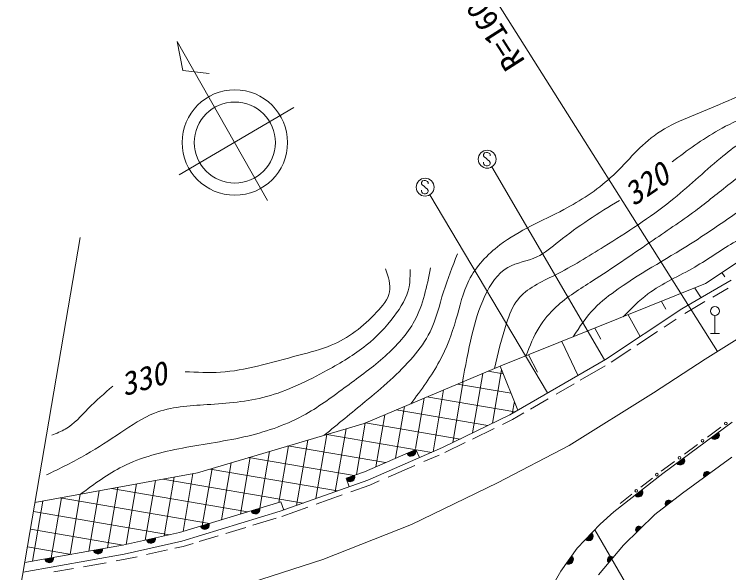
# Model space of a CAD drawing. Units: millimetres, scale not verified. Extents: x 40000 to 680000, y 20000 to 380000.
# Drawn here: x 280732 to 360454, y 259059 to 321394 of the extents above; entities that cross this region are included whole.
import ezdxf
from ezdxf.enums import TextEntityAlignment as Align

# ---------------------------------------------------------------- set-up
doc = ezdxf.new("R2010")
doc.units = ezdxf.units.MM
doc.header["$LTSCALE"] = 1000
doc.linetypes.add('CHAIN', pattern=[18.5, 12, -1.5, 3.5, -1.5])
for name, color, linetype, lineweight in [('M-BGD', 7, 'Continuous', 13), ('M-BMK', 2, 'CHAIN', 13), ('M-BMK-SRVR', 3, 'Continuous', 13), ('M-STR-HTXT', 7, 'Continuous', 13), ('M-STR-STRC', 7, 'Continuous', 13)]:
    doc.layers.add(name, color=color, linetype=linetype, lineweight=lineweight)
doc.styles.add('ＭＳ ゴシック', font='')
doc.styles.get('ＭＳ ゴシック').set_extended_font_data('MS Gothic')

msp = doc.modelspace()

# ---------------------------------------------------------------- linework, layer by layer
at = {"layer": 'M-BGD'}
for p, q in [((357879, 291327), (368548, 298518)), ((360012, 292089), (359699, 292554)), ((335034, 282164), (357879, 291327)), ((355226, 288509), (360725, 291717)), ((357365, 289757), (356665, 290840)), ((358678, 289828), (360408, 290838)), ((353425, 288493), (352952, 289351)), ((355543, 288000), (357802, 289318)), ((346704, 282872), (355226, 288509)), ((350571, 285430), (349240, 287862)), ((353247, 286481), (354606, 287380)), ((358910, 287763), (358910, 285763)), ((346200, 285131), (345527, 286373)), ((350215, 284475), (352517, 285998)), ((358410, 285763), (359410, 285763)), ((343631, 281092), (341815, 284884)), ((347349, 282580), (349535, 284026)), ((339110, 281434), (338102, 283394)), ((336028, 276686), (346704, 282872)), ((319785, 275726), (335034, 282164)), ((333612, 281563), (335287, 281277)), ((335112, 281714), (334092, 275741)), ((336921, 277203), (334945, 282128)), ((343865, 280534), (346665, 282156)), ((333014, 281311), (331878, 274661)), ((330827, 280388), (329665, 273581)), ((330190, 280119), (336160, 279099)), ((341189, 278983), (343193, 280145)), ((328641, 279465), (327462, 272563)), ((326454, 278541), (325495, 272927)), ((326768, 278674), (336571, 277000)), ((338330, 277326), (340322, 278480)), ((324267, 277618), (323280, 271837)), ((336535, 278166), (336305, 276821)), ((322081, 276695), (321089, 270886)), ((323346, 277229), (333566, 275484)), ((328513, 273019), (336028, 276686)), ((336310, 276156), (337575, 276889)), ((335203, 275615), (336310, 276156)), ((353111, 270150), (360847, 275869)), ((301172, 270216), (319785, 275726)), ((317755, 275125), (316556, 268107)), ((319892, 275758), (318910, 270009)), ((319924, 275785), (330486, 273981)), ((331861, 273985), (334292, 275171)), ((358092, 274206), (359567, 275296)), ((315618, 274492), (314396, 267336)), ((315616, 274492), (327307, 272495)), ((313481, 273860), (312235, 266565)), ((328765, 272474), (331046, 273587)), ((311344, 273227), (310266, 266915)), ((311269, 273205), (322151, 271347)), ((319806, 270329), (325542, 272819)), ((320174, 269398), (328513, 273019)), ((325542, 272819), (325940, 271902)), ((355511, 272297), (356986, 273388)), ((307070, 271962), (305986, 265613)), ((306923, 271918), (318649, 269916)), ((309207, 272594), (308126, 266264)), ((326428, 271460), (328131, 272199)), ((360787, 271955), (355283, 267949)), ((304933, 271329), (303845, 264962)), ((352930, 270389), (354405, 271480)), ((302796, 270696), (301705, 264310)), ((302577, 270632), (316816, 268200)), ((317749, 269595), (319806, 270329)), ((322462, 269738), (325428, 271025)), ((283034, 266884), (301172, 270216)), ((297298, 269504), (312971, 266828)), ((298574, 269739), (297450, 263158)), ((300669, 270123), (299565, 263659)), ((317749, 269595), (318086, 268653)), ((347638, 265869), (353111, 270150)), ((350636, 268595), (351947, 269620)), ((294385, 268969), (293230, 262204)), ((296480, 269354), (295342, 262690)), ((310414, 265915), (320174, 269398)), ((318287, 268088), (320395, 268840)), ((320395, 268840), (321466, 269305)), ((290196, 268199), (289045, 261459)), ((292290, 268584), (291137, 261832)), ((291574, 268453), (306783, 265855)), ((355283, 267949), (352225, 265563)), ((286006, 267430), (284859, 260714)), ((285850, 267401), (302512, 264556)), ((288101, 267815), (286952, 261086)), ((314408, 266703), (317309, 267739)), ((348342, 266800), (349652, 267826)), ((283912, 267045), (282767, 260341)), ((299163, 263537), (310465, 266976)), ((310465, 266976), (310795, 266051)), ((310603, 265345), (313506, 266381)), ((282863, 265882), (298046, 263289)), ((299417, 262569), (310414, 265915)), ((346109, 264462), (347638, 265869)), ((352225, 265563), (348709, 262138)), ((307352, 264356), (309940, 265143)), ((282528, 263911), (292882, 262142)), ((304325, 263435), (306571, 264118)), ((343541, 261801), (346109, 264462)), ((292806, 262129), (299163, 263537)), ((301352, 262531), (303480, 263178)), ((293002, 261148), (299417, 262569)), ((299570, 261988), (300698, 262332)), ((281894, 260186), (292806, 262129)), ((282192, 261939), (287066, 261107)), ((295486, 261084), (297837, 261604)), ((298639, 261782), (299570, 261988)), ((341706, 259232), (343541, 261801)), ((348709, 262138), (345926, 258835)), ((281716, 259138), (293002, 261148)), ((293120, 260559), (294432, 260850)), ((288466, 259731), (290967, 260176)), ((292107, 260379), (293120, 260559)), ((285143, 259139), (287342, 259531)), ((339627, 255563), (341706, 259232))]:
    msp.add_line(p, q, dxfattribs=at)
for centre, radius in [((358910, 288263), 500), ((360120, 275705), 150), ((357539, 273797), 150), ((354958, 271888), 150), ((352438, 270005), 150), ((350144, 268210), 150)]:
    msp.add_circle(centre, radius, dxfattribs=at)
for centre, radius, start, end in [((358913, 274440), 500, 216.47429, 36.47429), ((358913, 274440), 500, 216.47429, 36.47429), ((358913, 274440), 450, 216.47429, 36.47429), ((358913, 274440), 400, 216.47429, 36.47429), ((358913, 274440), 350, 216.47429, 36.47429), ((358913, 274440), 300, 216.47429, 36.47429), ((358913, 274440), 250, 216.47429, 36.47429), ((358913, 274440), 200, 216.47429, 36.47429), ((358913, 274440), 150, 216.47429, 36.47429), ((358913, 274440), 100, 216.47429, 36.47429), ((358913, 274440), 50, 216.47429, 36.47429), ((325023, 272552), 500, 203.46908, 23.46908), ((325023, 272552), 500, 203.46908, 23.46908), ((325023, 272552), 450, 203.46908, 23.46908), ((325023, 272552), 400, 203.46908, 23.46908), ((325023, 272552), 350, 203.46908, 23.46908), ((325023, 272552), 300, 203.46908, 23.46908), ((325023, 272552), 250, 203.46908, 23.46908), ((325023, 272552), 200, 203.46908, 23.46908), ((325023, 272552), 150, 203.46908, 23.46908), ((325023, 272552), 100, 203.46908, 23.46908), ((325023, 272552), 50, 203.46908, 23.46908), ((355045, 271580), 500, 216.47429, 36.47429), ((355045, 271580), 500, 216.47429, 36.47429), ((355045, 271580), 450, 216.47429, 36.47429), ((355045, 271580), 400, 216.47429, 36.47429), ((355045, 271580), 350, 216.47429, 36.47429), ((355045, 271580), 300, 216.47429, 36.47429), ((355045, 271580), 250, 216.47429, 36.47429), ((355045, 271580), 200, 216.47429, 36.47429), ((355045, 271580), 150, 216.47429, 36.47429), ((355045, 271580), 100, 216.47429, 36.47429), ((355045, 271580), 50, 216.47429, 36.47429), ((358035, 269952), 400, 36.05135, 216.05135), ((358035, 269952), 400, 36.05135, 216.05135), ((358035, 269952), 350, 36.05135, 216.05135), ((318249, 269719), 500, 203.46908, 23.46908), ((318249, 269719), 500, 203.46908, 23.46908), ((318249, 269719), 450, 203.46908, 23.46908), ((318249, 269719), 400, 203.46908, 23.46908), ((318249, 269719), 350, 203.46908, 23.46908), ((318249, 269719), 300, 203.46908, 23.46908), ((318249, 269719), 250, 203.46908, 23.46908), ((318249, 269719), 200, 203.46908, 23.46908), ((318249, 269719), 150, 203.46908, 23.46908), ((318249, 269719), 100, 203.46908, 23.46908), ((318249, 269719), 50, 203.46908, 23.46908), ((358035, 269952), 300, 36.05135, 216.05135), ((358035, 269952), 250, 36.05135, 216.05135), ((358035, 269952), 200, 36.05135, 216.05135), ((358035, 269952), 150, 36.05135, 216.05135), ((358035, 269952), 100, 36.05135, 216.05135), ((358035, 269952), 50, 36.05135, 216.05135), ((350375, 268010), 500, 218.03484, 38.03484), ((350375, 268010), 500, 218.03484, 38.03484), ((350375, 268010), 450, 218.03484, 38.03484), ((350375, 268010), 400, 218.03484, 38.03484), ((350375, 268010), 350, 218.03484, 38.03484), ((350375, 268010), 300, 218.03484, 38.03484), ((350375, 268010), 250, 218.03484, 38.03484), ((350375, 268010), 200, 218.03484, 38.03484), ((350375, 268010), 150, 218.03484, 38.03484), ((350375, 268010), 100, 218.03484, 38.03484), ((350375, 268010), 50, 218.03484, 38.03484), ((353754, 266756), 400, 37.95929, 217.95929), ((353754, 266756), 400, 37.95929, 217.95929), ((353754, 266756), 350, 37.95929, 217.95929), ((353754, 266756), 300, 37.95929, 217.95929), ((353754, 266756), 250, 37.95929, 217.95929), ((353754, 266756), 200, 37.95929, 217.95929), ((353754, 266756), 150, 37.95929, 217.95929), ((353754, 266756), 100, 37.95929, 217.95929), ((353754, 266756), 50, 37.95929, 217.95929), ((307640, 266116), 500, 196.92307, 16.92307), ((307640, 266116), 500, 196.92307, 16.92307), ((307640, 266116), 450, 196.92307, 16.92307), ((307640, 266116), 400, 196.92307, 16.92307), ((307640, 266116), 350, 196.92307, 16.92307), ((307640, 266116), 300, 196.92307, 16.92307), ((307640, 266116), 250, 196.92307, 16.92307), ((307640, 266116), 200, 196.92307, 16.92307), ((307640, 266116), 150, 196.92307, 16.92307), ((307640, 266116), 100, 196.92307, 16.92307), ((307640, 266116), 50, 196.92307, 16.92307), ((301989, 264397), 500, 196.92307, 16.92307), ((301989, 264397), 500, 196.92307, 16.92307), ((301989, 264397), 450, 196.92307, 16.92307), ((301989, 264397), 400, 196.92307, 16.92307), ((301989, 264397), 350, 196.92307, 16.92307), ((301989, 264397), 300, 196.92307, 16.92307), ((301989, 264397), 250, 196.92307, 16.92307), ((301989, 264397), 200, 196.92307, 16.92307), ((301989, 264397), 150, 196.92307, 16.92307), ((301989, 264397), 100, 196.92307, 16.92307), ((301989, 264397), 50, 196.92307, 16.92307), ((350467, 263851), 400, 44.24789, 224.24789), ((350467, 263851), 400, 44.24789, 224.24789), ((350467, 263851), 350, 44.24789, 224.24789), ((350467, 263851), 300, 44.24789, 224.24789), ((350467, 263851), 250, 44.24789, 224.24789), ((350467, 263851), 200, 44.24789, 224.24789), ((350467, 263851), 150, 44.24789, 224.24789), ((350467, 263851), 100, 44.24789, 224.24789), ((350467, 263851), 50, 44.24789, 224.24789), ((344825, 263132), 500, 226.01014, 46.01014), ((344825, 263132), 500, 226.01014, 46.01014), ((344825, 263132), 450, 226.01014, 46.01014), ((344825, 263132), 400, 226.01014, 46.01014), ((344825, 263132), 350, 226.01014, 46.01014), ((344825, 263132), 300, 226.01014, 46.01014), ((344825, 263132), 250, 226.01014, 46.01014), ((344825, 263132), 200, 226.01014, 46.01014), ((344825, 263132), 150, 226.01014, 46.01014), ((344825, 263132), 100, 226.01014, 46.01014), ((344825, 263132), 50, 226.01014, 46.01014), ((295985, 262833), 500, 192.49053, 12.49053), ((295985, 262833), 500, 192.49053, 12.49053), ((295985, 262833), 450, 192.49053, 12.49053), ((295985, 262833), 400, 192.49053, 12.49053), ((295985, 262833), 350, 192.49053, 12.49053), ((295985, 262833), 300, 192.49053, 12.49053), ((295985, 262833), 250, 192.49053, 12.49053), ((295985, 262833), 200, 192.49053, 12.49053), ((295985, 262833), 150, 192.49053, 12.49053), ((295985, 262833), 100, 192.49053, 12.49053), ((295985, 262833), 50, 192.49053, 12.49053), ((290078, 261643), 500, 190.09612, 10.09612), ((290078, 261643), 500, 190.09612, 10.09612), ((290078, 261643), 450, 190.09612, 10.09612), ((290078, 261643), 400, 190.09612, 10.09612), ((290078, 261643), 350, 190.09612, 10.09612), ((290078, 261643), 300, 190.09612, 10.09612), ((290078, 261643), 250, 190.09612, 10.09612), ((290078, 261643), 200, 190.09612, 10.09612), ((290078, 261643), 150, 190.09612, 10.09612), ((290078, 261643), 100, 190.09612, 10.09612), ((290078, 261643), 50, 190.09612, 10.09612), ((284622, 260672), 500, 190.09612, 10.09612), ((284622, 260672), 500, 190.09612, 10.09612), ((284622, 260672), 450, 190.09612, 10.09612), ((284622, 260672), 400, 190.09612, 10.09612), ((284622, 260672), 350, 190.09612, 10.09612), ((284622, 260672), 300, 190.09612, 10.09612), ((284622, 260672), 250, 190.09612, 10.09612), ((284622, 260672), 200, 190.09612, 10.09612), ((284622, 260672), 150, 190.09612, 10.09612), ((342623, 260517), 500, 234.46738, 54.46738), ((342623, 260517), 500, 234.46738, 54.46738), ((342623, 260517), 450, 234.46738, 54.46738), ((342623, 260517), 400, 234.46738, 54.46738), ((342623, 260517), 350, 234.46738, 54.46738), ((342623, 260517), 300, 234.46738, 54.46738), ((342623, 260517), 250, 234.46738, 54.46738), ((347317, 260487), 400, 49.88782, 229.88782), ((347317, 260487), 400, 49.88782, 229.88782), ((347317, 260487), 350, 49.88782, 229.88782), ((347317, 260487), 300, 49.88782, 229.88782), ((347317, 260487), 250, 49.88782, 229.88782), ((284622, 260672), 100, 190.09612, 10.09612), ((284622, 260672), 50, 190.09612, 10.09612), ((342623, 260517), 200, 234.46738, 54.46738), ((342623, 260517), 150, 234.46738, 54.46738), ((342623, 260517), 100, 234.46738, 54.46738), ((342623, 260517), 50, 234.46738, 54.46738), ((347317, 260487), 200, 49.88782, 229.88782), ((347317, 260487), 150, 49.88782, 229.88782), ((347317, 260487), 100, 49.88782, 229.88782), ((347317, 260487), 50, 49.88782, 229.88782)]:
    msp.add_arc(centre, radius, start, end, dxfattribs=at)
for points, knots in [([(354153, 304942), (355825, 306182), (357497, 307422), (359302, 308450), (361444, 309671), (363774, 310594), (366150, 311235), (369056, 312018), (372032, 312377), (375058, 312794), (378211, 313229), (381419, 313727), (384188, 315133), (385967, 316038), (387565, 317317), (389087, 318697), (390157, 319667), (391189, 320686), (391926, 321871), (392926, 323478), (393382, 325388), (394375, 327104), (394944, 328087), (395688, 329006), (396658, 329499), (397565, 329960), (398669, 330048), (399720, 329944), (400922, 329825), (402054, 329454), (403116, 328942), (404641, 328208), (406021, 327183), (407570, 326493), (408912, 325895), (410382, 325549), (411857, 325491), (413793, 325416), (415740, 325839), (417536, 326550), (419394, 327284), (421092, 328326), (422881, 329223), (424683, 330126), (426579, 330881), (428559, 331227), (430079, 331493), (431648, 331519), (433180, 331283), (434238, 331121), (435278, 330835), (436242, 330393), (437675, 329737), (438939, 328738), (440363, 328055), (442075, 327233), (444018, 326867), (445930, 326831), (447673, 326798), (449389, 327039), (451108, 327276), (453515, 327609), (455925, 327934), (458345, 328056), (461196, 328201), (464059, 328064), (466919, 328002), (469259, 327950), (471597, 327948), (473934, 327946)], [0, 0, 0, 0, 1, 1, 1, 2, 2, 2, 3, 3, 3, 4, 4, 4, 5, 5, 5, 6, 6, 6, 7, 7, 7, 8, 8, 8, 9, 9, 9, 10, 10, 10, 11, 11, 11, 12, 12, 12, 13, 13, 13, 14, 14, 14, 15, 15, 15, 16, 16, 16, 17, 17, 17, 18, 18, 18, 19, 19, 19, 20, 20, 20, 21, 21, 21, 22, 22, 22, 23, 23, 23, 23]), ([(334306, 281856), (334703, 283539), (335101, 285222), (335660, 286911), (335971, 287850), (336332, 288791), (336912, 289536), (337906, 290812), (339544, 291513), (341070, 292282), (343015, 293262), (344779, 294355), (346561, 295472), (349088, 297056), (351653, 298689), (353990, 300560), (355884, 302077), (357629, 303750), (359521, 305325), (361030, 306582), (362633, 307776), (364446, 308434), (365367, 308769), (366342, 308965), (367313, 309161), (369123, 309528), (370918, 309896), (372723, 310212), (374761, 310568), (376809, 310857), (378861, 311222), (380708, 311550), (382557, 311941), (384271, 312676), (385411, 313165), (386490, 313806), (387501, 314533), (388742, 315427), (389880, 316450), (390933, 317562), (392274, 318978), (393478, 320538), (394404, 322246), (394984, 323314), (395456, 324440), (396100, 325476), (396439, 326021), (396825, 326540), (397352, 326930), (398094, 327479), (399115, 327769), (399976, 327576), (400783, 327394), (401451, 326787), (402156, 326284), (403625, 325237), (405262, 324642), (406921, 324023), (408308, 323506), (409711, 322973), (411161, 322813), (412859, 322625), (414621, 322951), (416288, 323459), (418390, 324100), (420342, 325031), (422304, 325963), (423846, 326695), (425394, 327427), (427028, 327942), (428398, 328373), (429829, 328651), (431267, 328628), (432679, 328606), (434099, 328295), (435386, 327741), (436812, 327126), (438075, 326213), (439424, 325399), (440667, 324648), (441983, 323982), (443381, 323704), (444666, 323448), (446020, 323521), (447338, 323704), (449232, 323967), (451051, 324458), (452909, 324835), (454702, 325199), (456531, 325457), (458360, 325441), (460180, 325425), (462000, 325138), (463811, 325199), (465523, 325257), (467228, 325627), (468939, 325765), (473421, 326128), (477951, 324904), (482384, 324393), (486164, 323958), (489873, 324040), (493891, 323829), (495745, 323732), (497664, 323572), (499181, 324355), (499999, 324777), (500700, 325474), (501401, 326172)], [0, 0, 0, 0, 1, 1, 1, 2, 2, 2, 3, 3, 3, 4, 4, 4, 5, 5, 5, 6, 6, 6, 7, 7, 7, 8, 8, 8, 9, 9, 9, 10, 10, 10, 11, 11, 11, 12, 12, 12, 13, 13, 13, 14, 14, 14, 15, 15, 15, 16, 16, 16, 17, 17, 17, 18, 18, 18, 19, 19, 19, 20, 20, 20, 21, 21, 21, 22, 22, 22, 23, 23, 23, 24, 24, 24, 25, 25, 25, 26, 26, 26, 27, 27, 27, 28, 28, 28, 29, 29, 29, 30, 30, 30, 31, 31, 31, 32, 32, 32, 33, 33, 33, 34, 34, 34, 35, 35, 35, 36, 36, 36, 36]), ([(324986, 277922), (326135, 279458), (327284, 280995), (328182, 282670), (328963, 284125), (329554, 285685), (330019, 287291), (330451, 288787), (330774, 290322), (331466, 291690), (332251, 293240), (333512, 294574), (334918, 295643), (337101, 297303), (339635, 298322), (342044, 299596), (343915, 300587), (345711, 301731), (347277, 303160), (348942, 304680), (350346, 306523), (352120, 307837), (354122, 309320), (356594, 310130), (358968, 311123), (361513, 312187), (363944, 313461), (366539, 314130), (369278, 314835), (372199, 314866), (375057, 315300), (377429, 315659), (379757, 316296), (381905, 317305), (383960, 318270), (385851, 319576), (387584, 321091), (388845, 322194), (390024, 323409), (390868, 324821), (391520, 325912), (391973, 327121), (392427, 328329)], [0, 0, 0, 0, 1, 1, 1, 2, 2, 2, 3, 3, 3, 4, 4, 4, 5, 5, 5, 6, 6, 6, 7, 7, 7, 8, 8, 8, 9, 9, 9, 10, 10, 10, 11, 11, 11, 12, 12, 12, 13, 13, 13, 14, 14, 14, 14]), ([(337829, 283285), (338259, 284364), (338689, 285443), (339294, 286427), (339814, 287274), (340464, 288050), (341191, 288729), (342414, 289869), (343857, 290735), (345269, 291636), (347451, 293029), (349556, 294505), (351689, 295957), (353383, 297111), (355095, 298248), (356735, 299470), (358048, 300448), (359314, 301479), (360611, 302499), (362236, 303776), (363908, 305035), (365779, 305850), (367212, 306475), (368761, 306839), (370301, 307183), (372829, 307748), (375332, 308257), (377892, 308678), (379781, 308989), (381701, 309252), (383464, 309930), (384807, 310447), (386059, 311204), (387299, 311990), (388677, 312862), (390041, 313770), (391135, 314937), (391989, 315850), (392678, 316920), (393395, 317966), (394456, 319512), (395579, 321001), (396787, 322407), (397034, 322695), (397285, 322979), (397554, 323255), (397865, 323575), (398202, 323884), (398603, 324063), (399047, 324261), (399570, 324299), (400057, 324225), (400687, 324128), (401257, 323842), (401834, 323579), (403055, 323022), (404307, 322570), (405548, 322085), (407766, 321220), (409948, 320251), (412130, 319283)], [0, 0, 0, 0, 1, 1, 1, 2, 2, 2, 3, 3, 3, 4, 4, 4, 5, 5, 5, 6, 6, 6, 7, 7, 7, 8, 8, 8, 9, 9, 9, 10, 10, 10, 11, 11, 11, 12, 12, 12, 13, 13, 13, 14, 14, 14, 15, 15, 15, 16, 16, 16, 17, 17, 17, 18, 18, 18, 19, 19, 19, 20, 20, 20, 20]), ([(343085, 285393), (343821, 286506), (344558, 287619), (345471, 288568), (346264, 289390), (347189, 290089), (348136, 290748), (350924, 292691), (353898, 294296), (356736, 296119), (358291, 297118), (359805, 298182), (361338, 299228), (362505, 300024), (363682, 300809), (364932, 301449), (366551, 302280), (368291, 302869), (370019, 303469), (371204, 303880), (372382, 304297), (373572, 304680), (375353, 305254), (377158, 305752), (378942, 306336), (382104, 307372), (385197, 308678), (388066, 310334), (389234, 311008), (390365, 311740), (391458, 312555), (392367, 313233), (393249, 313968), (393921, 314857), (394548, 315688), (394992, 316654), (395535, 317562), (396016, 318365), (396575, 319122), (397271, 319743), (397792, 320207), (398390, 320594), (399048, 320833), (399578, 321026), (400146, 321122), (400703, 321116), (401883, 321102), (403012, 320625), (404135, 320187), (405907, 319498), (407665, 318907), (409423, 318317)], [0, 0, 0, 0, 1, 1, 1, 2, 2, 2, 3, 3, 3, 4, 4, 4, 5, 5, 5, 6, 6, 6, 7, 7, 7, 8, 8, 8, 9, 9, 9, 10, 10, 10, 11, 11, 11, 12, 12, 12, 13, 13, 13, 14, 14, 14, 15, 15, 15, 16, 16, 16, 17, 17, 17, 17]), ([(330738, 280350), (331066, 282100), (331394, 283850), (331801, 285566), (332154, 287058), (332568, 288524), (333248, 289964), (333847, 291232), (334653, 292479), (335809, 293138), (336782, 293692), (338003, 293830), (339038, 294307), (339941, 294723), (340703, 295399), (341487, 296033), (343628, 297765), (345940, 299195), (348252, 300626)], [0, 0, 0, 0, 1, 1, 1, 2, 2, 2, 3, 3, 3, 4, 4, 4, 5, 5, 5, 6, 6, 6, 6]), ([(348680, 287637), (349565, 288538), (350450, 289439), (351447, 290183), (353039, 291372), (354918, 292164), (356655, 293172), (358224, 294082), (359679, 295169), (361258, 296039), (362436, 296688), (363683, 297216), (364932, 297735), (367365, 298746), (369801, 299723), (372238, 300699)], [0, 0, 0, 0, 1, 1, 1, 2, 2, 2, 3, 3, 3, 4, 4, 4, 5, 5, 5, 5]), ([(315327, 274406), (316849, 275654), (318370, 276901), (319887, 278160), (321769, 279721), (323643, 281299), (325231, 283171), (325961, 284031), (326630, 284953), (327124, 285955), (327814, 287353), (328161, 288906), (328627, 290409), (329074, 291850), (329630, 293245), (330185, 294640)], [0, 0, 0, 0, 1, 1, 1, 2, 2, 2, 3, 3, 3, 4, 4, 4, 5, 5, 5, 5]), ([(284312, 269972), (285818, 270699), (287324, 271426), (288765, 272255), (290078, 273010), (291336, 273850), (292607, 274706), (293824, 275525), (295052, 276361), (296392, 276877), (298211, 277578), (300236, 277692), (302238, 277824), (304498, 277973), (306729, 278146), (308863, 278716), (311227, 279347), (313472, 280466), (315655, 281667), (317176, 282503), (318667, 283380), (319998, 284451), (321156, 285383), (322192, 286462), (323115, 287680), (323873, 288680), (324555, 289774), (324785, 290965), (324907, 291597), (324902, 292255), (324896, 292914)], [0, 0, 0, 0, 1, 1, 1, 2, 2, 2, 3, 3, 3, 4, 4, 4, 5, 5, 5, 6, 6, 6, 7, 7, 7, 8, 8, 8, 9, 9, 9, 10, 10, 10, 10]), ([(288135, 267821), (289649, 268952), (291164, 270083), (292830, 270920), (294901, 271959), (297206, 272544), (299510, 272980), (301955, 273443), (304397, 273739), (306804, 274317), (309045, 274856), (311255, 275640), (313262, 276767), (314868, 277670), (316343, 278792), (317827, 279885), (319286, 280960), (320752, 282007), (322114, 283226), (323401, 284379), (324593, 285687), (325398, 287180), (326363, 288970), (326771, 291025), (327179, 293081)], [0, 0, 0, 0, 1, 1, 1, 2, 2, 2, 3, 3, 3, 4, 4, 4, 5, 5, 5, 6, 6, 6, 7, 7, 7, 8, 8, 8, 8]), ([(299788, 281498), (301108, 281429), (302428, 281359), (303741, 281443), (305127, 281532), (306506, 281791), (307861, 282112), (309413, 282478), (310934, 282924), (312482, 283337), (313708, 283664), (314951, 283969), (316101, 284451), (318000, 285246), (319643, 286521), (321167, 288126), (321824, 288819), (322460, 289573), (322614, 290408), (322762, 291212), (322465, 292091), (322168, 292969)], [0, 0, 0, 0, 1, 1, 1, 2, 2, 2, 3, 3, 3, 4, 4, 4, 5, 5, 5, 6, 6, 6, 7, 7, 7, 7]), ([(284924, 274426), (285441, 274624), (285958, 274822), (286427, 275095), (287405, 275663), (288175, 276555), (288988, 277378), (289864, 278266), (290790, 279075), (291715, 279883)], [0, 0, 0, 0, 1, 1, 1, 2, 2, 2, 3, 3, 3, 3])]:
    msp.add_open_spline(points, degree=3, knots=knots, dxfattribs=at)
at = {"layer": 'M-BMK'}
for p, q in [((357837, 282879), (365113, 287472)), ((352044, 279135), (357837, 282879)), ((342648, 273270), (352044, 279135)), ((334666, 269101), (342648, 273270)), ((325058, 264438), (334666, 269101)), ((315168, 260551), (325058, 264438)), ((304430, 257088), (315168, 260551))]:
    msp.add_line(p, q, dxfattribs=at)
at = {"layer": 'M-BMK-SRVR'}
for p, q in [((308976, 300614), (298913, 318363)), ((298913, 318363), (299529, 315128)), ((299529, 315128), (302468, 314772)), ((299136, 303467), (311924, 311003)), ((280732, 253356), (288068, 296474))]:
    msp.add_line(p, q, dxfattribs=at)
for radius in [5885, 4520]:
    msp.add_circle((305342, 307077), radius, dxfattribs=at)
at = {"layer": 'M-STR-HTXT'}
msp.add_line((332967, 325337), (359217, 283750), dxfattribs=at)
at = {"layer": 'M-STR-STRC'}
for p, q in [((333217, 305912), (333093, 305728)), ((333093, 305728), (333096, 305596)), ((333096, 305596), (333159, 305467)), ((333159, 305467), (333414, 305286)), ((333409, 305978), (333217, 305912)), ((333530, 305976), (333409, 305978)), ((333780, 305857), (333530, 305976)), ((333843, 305725), (333780, 305857)), ((333843, 305596), (333843, 305725)), ((333096, 304748), (333093, 304870)), ((333135, 304646), (333096, 304748)), ((333219, 304535), (333135, 304646)), ((333414, 305286), (333543, 305154)), ((333543, 305154), (333722, 305038)), ((333783, 304596), (333641, 304504)), ((333722, 305038), (333849, 304838)), ((333844, 304727), (333783, 304596)), ((333849, 304838), (333844, 304727)), ((333406, 304475), (333219, 304535)), ((333541, 304475), (333406, 304475)), ((333641, 304504), (333541, 304475)), ((346604, 282814), (334012, 304356)), ((326293, 302790), (326169, 302606)), ((326169, 302606), (326171, 302474)), ((326171, 302474), (326235, 302345)), ((326235, 302345), (326490, 302163)), ((326485, 302856), (326293, 302790)), ((326606, 302853), (326485, 302856)), ((326490, 302163), (326619, 302032)), ((326856, 302735), (326606, 302853)), ((326919, 302603), (326856, 302735)), ((326919, 302474), (326919, 302603)), ((326172, 301626), (326169, 301747)), ((326211, 301524), (326172, 301626)), ((326295, 301413), (326211, 301524)), ((326482, 301352), (326295, 301413)), ((326617, 301352), (326482, 301352)), ((326717, 301381), (326617, 301352)), ((326619, 302032), (326798, 301916)), ((326859, 301474), (326717, 301381)), ((326798, 301916), (326925, 301716)), ((326919, 301605), (326859, 301474)), ((326925, 301716), (326919, 301605)), ((340229, 279120), (327088, 301234)), ((345524, 263856), (358504, 241379))]:
    msp.add_line(p, q, dxfattribs=at)
for centre in [(333500, 305215), (326576, 302093)]:
    msp.add_circle(centre, 1000, dxfattribs=at)

# ---------------------------------------------------------------- texts
at = {"layer": 'M-BGD', "style": 'ＭＳ ゴシック', "oblique": 15}
for s, rotation, p in [('320', 34.41, (349093, 300955)), ('330', 16.649, (292619, 279968))]:
    msp.add_text(s, height=2566, rotation=rotation, dxfattribs=at).set_placement(p, align=Align.MIDDLE_LEFT)
at = {"layer": 'M-STR-HTXT', "style": 'ＭＳ ゴシック'}
msp.add_text('R=160', height=2566, rotation=122.523, dxfattribs=at).set_placement((336720, 315479), align=Align.MIDDLE_LEFT)

doc.saveas('drawing.dxf')
